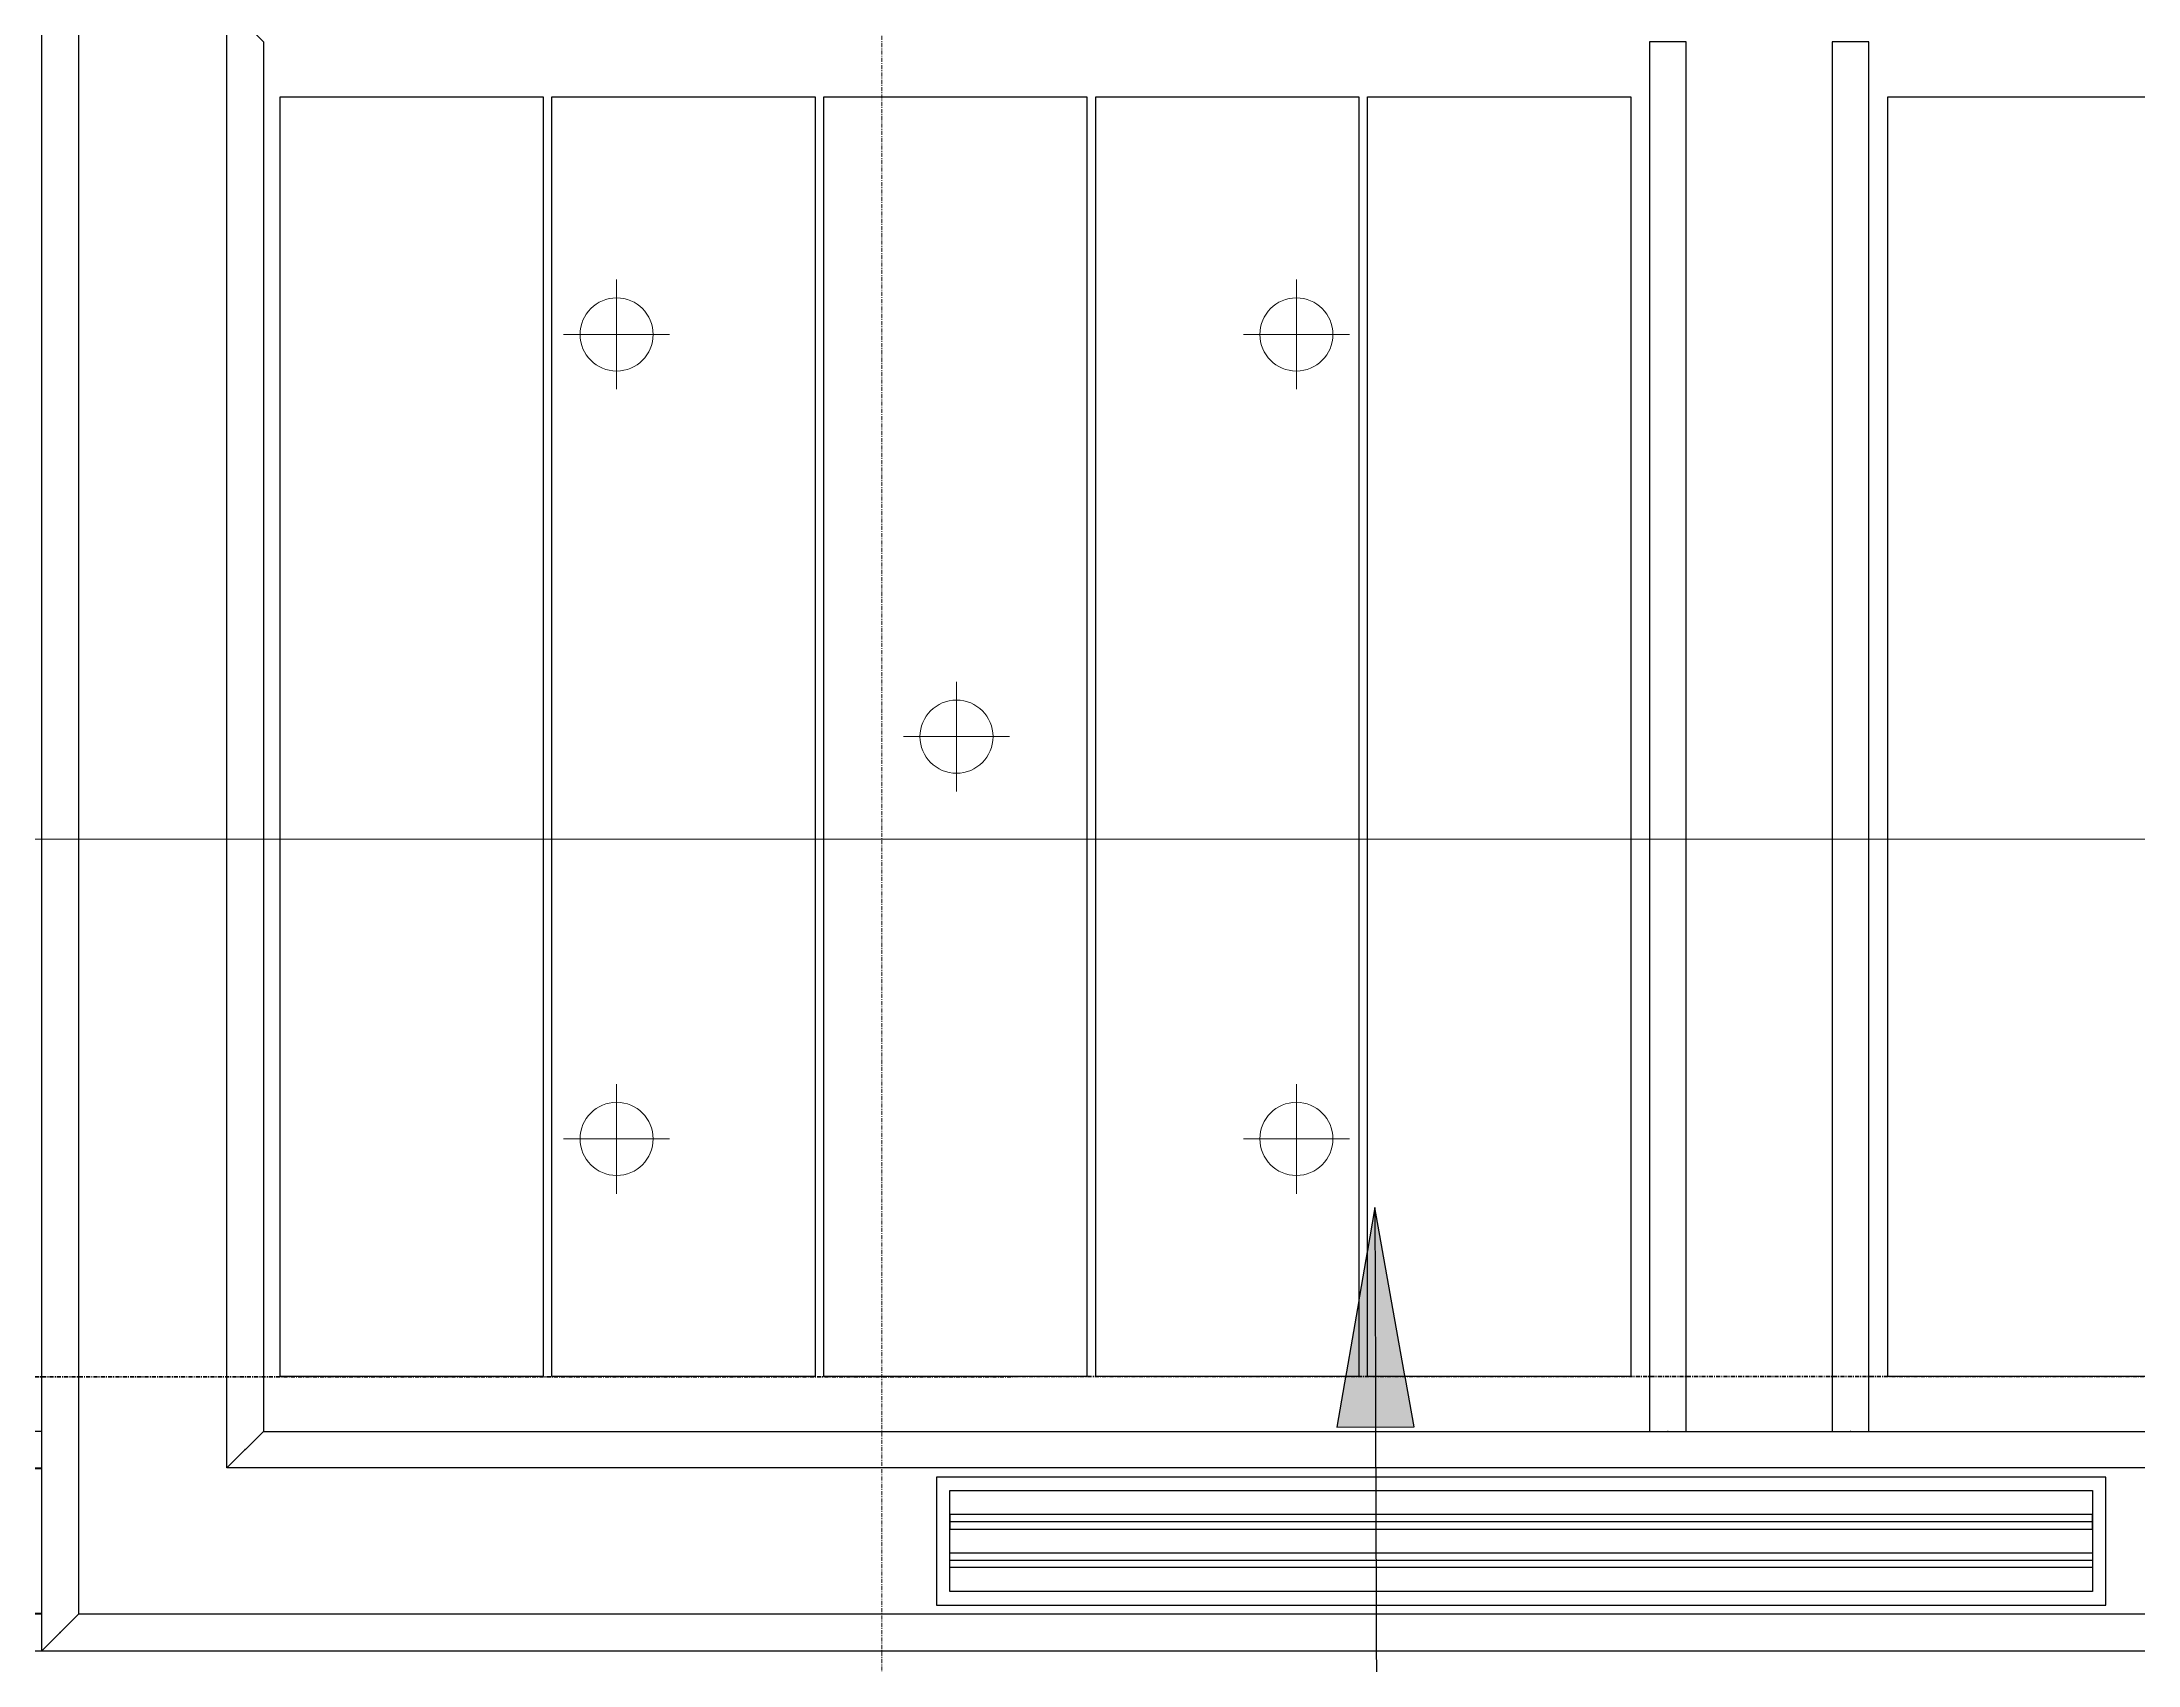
# Model space of a CAD drawing. Header units: millimetres. Extents: x -795739 to -715748, y -34378 to 22353.
# Drawn here: x -745832 to -742964, y 4742 to 6962 of the extents above; entities that cross this region are included whole.
import ezdxf
from ezdxf.enums import TextEntityAlignment as Align
from ezdxf.xclip import XClip

# ---------------------------------------------------------------- set-up
doc = ezdxf.new("R2010")
doc.units = ezdxf.units.MM
doc.header["$XCLIPFRAME"] = 0
doc.linetypes.add('DPA_Grid _ Level 100', pattern=[10, 5.5, -1.6, 1.3, -1.6])
for name, color, linetype in [('000 - WIPEOUT', 250, 'Continuous'), ('001 - ASCESSORIES', 251, 'Continuous'), ('008 - LIGHTING', 1, 'Continuous'), ('A04_TUBE SERIES', 2, 'Continuous'), ('A11_ALU.SOLID SHEET', 2, 'Continuous')]:
    doc.layers.add(name, color=color, linetype=linetype)
for name, color, linetype, lineweight in [('A-ANNO-NOTE', 3, 'Continuous', 25), ('A-DETL-GENF', 2, 'Continuous', 9), ('E-LITE-EQPM', 2, 'Continuous', 9), ('G-ANNO-SECL', 3, 'Continuous', 9), ('S-GRID', 251, 'Continuous', 9)]:
    doc.layers.add(name, color=color, linetype=linetype, lineweight=lineweight)

# ---------------------------------------------------------------- blocks, each defined once
blk = doc.blocks.new('DPA_AN_Section Line - UP-Left-14405020-4282-01 ENLARGED LOWER PLATFORM LEVEL - REFLECTED CEILING PLAN - SHEET 3')
at = {"layer": 'A-ANNO-NOTE', "lineweight": 9}
blk.add_line((7.5, 0), (90, 0), dxfattribs=at)
blk = doc.blocks.new('*U1241')
at = {"layer": 'S-GRID', "linetype": 'DPA_Grid _ Level 100'}
blk.add_line((34200, -21374.7), (34200, 16961.2), dxfattribs=at)
blk = doc.blocks.new('*U662')
at = {"layer": 'A11_ALU.SOLID SHEET', "color": 0}
blk.add_lwpolyline([(476.2, -98.8), (476.2, 98.8), (0, 98.8), (0, -98.8)], close=True, dxfattribs=at)
at = {"layer": 'Defpoints', "color": 250}
blk.add_point((0, 0), dxfattribs=at)
blk.add_text('AL.SHEET-HAT-TYPE-R', height=6, rotation=270, dxfattribs=at).set_placement((15, 0), align=Align.BOTTOM_CENTER)
blk = doc.blocks.new('*U668')
at = {"layer": '001 - ASCESSORIES', "color": 0, "linetype": 'ByBlock'}
blk.add_lwpolyline([(800, 87.5), (-800, 87.5), (-800, -87.5), (800, -87.5)], close=True, dxfattribs=at)
at = {"layer": '001 - ASCESSORIES', "linetype": 'ByBlock'}
for points in [[(-781.5, 69), (781.5, 69), (781.5, -69), (-781.5, -69)], [(781.5, 36.3), (-781.5, 36.3), (-781.5, 16.3), (781.5, 16.3)], [(-781.5, -16.3), (781.5, -16.3), (781.5, -36.3), (-781.5, -36.3)]]:
    blk.add_lwpolyline(points, close=True, dxfattribs=at)
for points in [[(781.5, 26.3), (-781.5, 26.3)], [(-781.5, -26.3), (781.5, -26.3)]]:
    blk.add_lwpolyline(points, dxfattribs=at)
blk = doc.blocks.new('*U685')
blk.add_attdef('EXTR.OVL-LENGTH_', (-25, -59.1), '', height=5)
blk.add_wipeout([(-25, 25), (25, -25), (25, 1975), (-25, 1925)]).dxf.layer = '000 - WIPEOUT'
blk.add_point((0, 0))
at = {"layer": 'A04_TUBE SERIES', "color": 0}
blk.add_lwpolyline([(-25, 25), (25, -25), (25, 1975), (-25, 1925)], close=True, dxfattribs=at)
blk = doc.blocks.new('*U686')
blk.add_attdef('EXTR.OVL-LENGTH_', (-25, -59.1), '', height=5)
blk.add_wipeout([(-25, 0), (25, 0), (25, 1900), (-25, 1900)]).dxf.layer = '000 - WIPEOUT'
blk.add_point((0, 0))
at = {"layer": 'A04_TUBE SERIES', "color": 0}
blk.add_lwpolyline([(-25, 0), (25, 0), (25, 1900), (-25, 1900)], close=True, dxfattribs=at)
blk = doc.blocks.new('*U687')
blk.add_attdef('EXTR.OVL-LENGTH_', (-25, -59.1), '', height=5)
blk.add_wipeout([(-25, 0), (25, 0), (25, 1900), (-25, 1900)]).dxf.layer = '000 - WIPEOUT'
blk.add_point((0, 0))
at = {"layer": 'A04_TUBE SERIES', "color": 0}
blk.add_lwpolyline([(-25, 0), (25, 0), (25, 1900), (-25, 1900)], close=True, dxfattribs=at)
blk = doc.blocks.new('*U688')
blk.add_attdef('EXTR.OVL-LENGTH_', (-25, -59.1), '', height=5)
blk.add_wipeout([(-25, 25), (25, -25), (25, 2475), (-25, 2425)]).dxf.layer = '000 - WIPEOUT'
blk.add_point((0, 0))
at = {"layer": 'A04_TUBE SERIES', "color": 0}
blk.add_lwpolyline([(-25, 25), (25, -25), (25, 2475), (-25, 2425)], close=True, dxfattribs=at)
blk = doc.blocks.new('*U788')
at = {"color": 6}
blk.add_point((-37.5, 0), dxfattribs=at)
at = {"color": 3}
blk.add_wipeout([(-875, -564), (875, -564), (875, -924), (-875, -924)], dxfattribs=at).dxf.layer = '000 - WIPEOUT'
at = {"layer": 'A11_ALU.SOLID SHEET', "color": 0, "linetype": 'ByBlock'}
blk.add_lwpolyline([(875, -924), (-875, -924), (-875, -564), (875, -564)], close=True, dxfattribs=at)
at = {"color": 3}
blk.add_wipeout([(-875, -192), (875, -192), (875, -552), (-875, -552)], dxfattribs=at).dxf.layer = '000 - WIPEOUT'
at = {"layer": 'A11_ALU.SOLID SHEET', "color": 0, "linetype": 'ByBlock'}
blk.add_lwpolyline([(875, -552), (-875, -552), (-875, -192), (875, -192)], close=True, dxfattribs=at)
at = {"color": 3}
blk.add_wipeout([(-875, 180), (875, 180), (875, -180), (-875, -180)], dxfattribs=at).dxf.layer = '000 - WIPEOUT'
at = {"layer": 'A11_ALU.SOLID SHEET', "color": 0, "linetype": 'ByBlock'}
blk.add_lwpolyline([(875, -180), (-875, -180), (-875, 180), (875, 180)], close=True, dxfattribs=at)
at = {"color": 3}
blk.add_wipeout([(-875, 552), (875, 552), (875, 192), (-875, 192)], dxfattribs=at).dxf.layer = '000 - WIPEOUT'
at = {"layer": 'A11_ALU.SOLID SHEET', "color": 0, "linetype": 'ByBlock'}
blk.add_lwpolyline([(875, 192), (-875, 192), (-875, 552), (875, 552)], close=True, dxfattribs=at)
at = {"color": 3}
blk.add_wipeout([(-875, 924), (875, 924), (875, 564), (-875, 564)], dxfattribs=at).dxf.layer = '000 - WIPEOUT'
at = {"layer": 'A11_ALU.SOLID SHEET', "color": 0, "linetype": 'ByBlock'}
blk.add_lwpolyline([(875, 564), (-875, 564), (-875, 924), (875, 924)], close=True, dxfattribs=at)
blk = doc.blocks.new('*U683')
blk.add_attdef('EXTR.OVL-LENGTH_', (-25, -59.1), '', height=5)
blk.add_wipeout([(-25, 25), (25, -25), (25, 6873.5), (-25, 6823.5)]).dxf.layer = '000 - WIPEOUT'
blk.add_point((0, 0))
at = {"layer": 'A04_TUBE SERIES', "color": 0}
blk.add_lwpolyline([(-25, 25), (25, -25), (25, 6873.5), (-25, 6823.5)], close=True, dxfattribs=at)
blk = doc.blocks.new('*U684')
blk.add_attdef('EXTR.OVL-LENGTH_', (-25, -59.1), '', height=5)
blk.add_wipeout([(-25, -25), (25, 25), (25, 6317.5), (-25, 6367.5)]).dxf.layer = '000 - WIPEOUT'
blk.add_point((0, 0))
at = {"layer": 'A04_TUBE SERIES', "color": 0}
blk.add_lwpolyline([(-25, -25), (25, 25), (25, 6317.5), (-25, 6367.5)], close=True, dxfattribs=at)
blk = doc.blocks.new('*U901')
at = {"layer": 'A04_TUBE SERIES', "color": 0, "linetype": 'ByBlock', "xscale": -1}
for name, p in [('*U688', (25, 25)), ('*U685', (278, 275))]:
    blk.add_blockref(name, p, dxfattribs=at)
at = {"layer": 'A04_TUBE SERIES', "color": 0, "linetype": 'ByBlock'}
for name, p in [('*U686', (2224.5, 300)), ('*U687', (2474.5, 300))]:
    blk.add_blockref(name, p, dxfattribs=at)
at = {"layer": 'A11_ALU.SOLID SHEET', "color": 0, "linetype": 'ByBlock', "rotation": 90}
for p in [(1249.8, 1250), (3449.3, 1250)]:
    blk.add_blockref('*U788', p, dxfattribs=at)
at = {"layer": 'A04_TUBE SERIES', "color": 0, "linetype": 'ByBlock', "xscale": -1, "rotation": 269.9999999999478}
blk.add_blockref('*U684', (278, 275), dxfattribs=at)
at = {"layer": 'A04_TUBE SERIES', "color": 0, "linetype": 'ByBlock', "rotation": 269.9999999999478}
blk.add_blockref('*U683', (25, 25), dxfattribs=at)
blk = doc.blocks.new('*U914')
blk.add_attdef('EXTR.OVL-LENGTH_', (-25, -59.1), '', height=5)
blk.add_wipeout([(-25, 0), (25, 0), (25, 2208.2), (-25, 2208.2)]).dxf.layer = '000 - WIPEOUT'
blk.add_point((0, 0))
at = {"layer": 'A04_TUBE SERIES', "color": 0}
blk.add_lwpolyline([(-25, 0), (25, 0), (25, 2208.2), (-25, 2208.2)], close=True, dxfattribs=at)
blk = doc.blocks.new('*U915')
blk.add_attdef('EXTR.OVL-LENGTH_', (-25, -59.1), '', height=5)
blk.add_wipeout([(-25, 0), (25, 0), (25, 2208.2), (-25, 2208.2)]).dxf.layer = '000 - WIPEOUT'
blk.add_point((0, 0))
at = {"layer": 'A04_TUBE SERIES', "color": 0}
blk.add_lwpolyline([(-25, 0), (25, 0), (25, 2208.2), (-25, 2208.2)], close=True, dxfattribs=at)
blk = doc.blocks.new('*U1025')
at = {"layer": '008 - LIGHTING'}
blk.add_blockref('*U668', (874.5, 1332.5), dxfattribs=at)
at = {"layer": 'A11_ALU.SOLID SHEET', "color": 1}
blk.add_blockref('*U662', (-1625.5, 1332.5), dxfattribs=at)
at = {"layer": 'A11_ALU.SOLID SHEET'}
blk.add_blockref('*U901', (-1149.3, 1182.5), dxfattribs=at)
at = {"layer": 'A04_TUBE SERIES', "linetype": 'ByBlock', "rotation": 270}
for name, p in [('*U914', (-3357.5, 1457.5)), ('*U915', (-3357.5, 1207.5))]:
    blk.add_blockref(name, p, dxfattribs=at)
blk = doc.blocks.new('LGF_DL_SAA_LowPower_DL1a1 - LGF_DL_SAA_LowPower_DL1a-12437659-4180-01 LOWER PLATFORM LEVEL - REFLECTED CEILING PLAN')
at = {"layer": 'A-DETL-GENF'}
for p, q in [((0, 75), (0, -75)), ((72.5, 0), (-72.5, 0))]:
    blk.add_line(p, q, dxfattribs=at)
blk.add_circle((0, 0), 50, dxfattribs=at)
blk = doc.blocks.new('LGF_DL_SAA_LowPower_DL1a1 - LGF_DL_SAA_LowPower_DL1a-12438006-4180-01 LOWER PLATFORM LEVEL - REFLECTED CEILING PLAN')
at = {"layer": 'A-DETL-GENF'}
for p, q in [((0, -75), (0, 75)), ((72.5, 0), (-72.5, 0))]:
    blk.add_line(p, q, dxfattribs=at)
blk.add_circle((0, 0), 50, dxfattribs=at)
blk = doc.blocks.new('C-1-PP19-AR-4180-01-B_20250908-040939_EXDOWNLIGHT')
at = {"layer": 'E-LITE-EQPM'}
for name, p, rotation in [('LGF_DL_SAA_LowPower_DL1a1 - LGF_DL_SAA_LowPower_DL1a-12437659-4180-01 LOWER PLATFORM LEVEL - REFLECTED CEILING PLAN', (-363, 2982.5), 359.9999881697653), ('LGF_DL_SAA_LowPower_DL1a1 - LGF_DL_SAA_LowPower_DL1a-12437659-4180-01 LOWER PLATFORM LEVEL - REFLECTED CEILING PLAN', (567, 2982.5), 359.9999881697653), ('LGF_DL_SAA_LowPower_DL1a1 - LGF_DL_SAA_LowPower_DL1a-12437659-4180-01 LOWER PLATFORM LEVEL - REFLECTED CEILING PLAN', (102, 2432.5), 359.9999881697653), ('LGF_DL_SAA_LowPower_DL1a1 - LGF_DL_SAA_LowPower_DL1a-12438006-4180-01 LOWER PLATFORM LEVEL - REFLECTED CEILING PLAN', (-363, 1882.5), 1.18302346677688e-05), ('LGF_DL_SAA_LowPower_DL1a1 - LGF_DL_SAA_LowPower_DL1a-12438006-4180-01 LOWER PLATFORM LEVEL - REFLECTED CEILING PLAN', (567, 1882.5), 1.18302346677688e-05)]:
    blk.add_blockref(name, p, dxfattribs=dict(at, rotation=rotation))

msp = doc.modelspace()

# ---------------------------------------------------------------- block references
ref = msp.add_blockref('*U1025', (-744682.4, 3579))
XClip(ref).set_block_clipping_path([(-45801.3280238605, -9620.0077451947), (23704.0078937773, 10334.9999958097)])

# ---------------------------------------------------------------- next in the draw order: hatches: boundary and pattern name
at = {"layer": 'A-ANNO-NOTE'}
msp.add_hatch(color=256, dxfattribs=at).paths.add_polyline_path([(-744008.1, 5367.6), (-744060.1, 5067.4), (-743954.3, 5067.7)])

# ---------------------------------------------------------------- next in the draw order: linework, layer by layer
for p, q in [((-744008.1, 5367.6), (-744060.1, 5067.4)), ((-743954.3, 5067.7), (-744008.1, 5367.6)), ((-744008.1, 5367.6), (-743982.9, -2837.4)), ((-744060.1, 5067.4), (-743954.3, 5067.7))]:
    msp.add_line(p, q, dxfattribs=at)
at = {"layer": 'G-ANNO-SECL', "linetype": 'DPA_Grid _ Level 100', "lineweight": 50}
msp.add_line((-793911.1, 5128.6), (-721435.3, 5139.9), dxfattribs=at)

# ---------------------------------------------------------------- next in the draw order: block references
msp.add_blockref('*U1241', (-778882.4, 3579))
ref = msp.add_blockref('C-1-PP19-AR-4180-01-B_20250908-040939_EXDOWNLIGHT', (-744682.4, 3579))
XClip(ref).set_block_clipping_path([(-45801.3280238605, -9620.0077451947), (23704.0078937773, 10334.9999958097)])
at = {"layer": 'A-ANNO-NOTE', "xscale": 100, "yscale": 100, "zscale": 100}
msp.add_blockref('DPA_AN_Section Line - UP-Left-14405020-4282-01 ENLARGED LOWER PLATFORM LEVEL - REFLECTED CEILING PLAN - SHEET 3', (-746907.8, 5871.4), dxfattribs=at)

doc.saveas('drawing.dxf')
